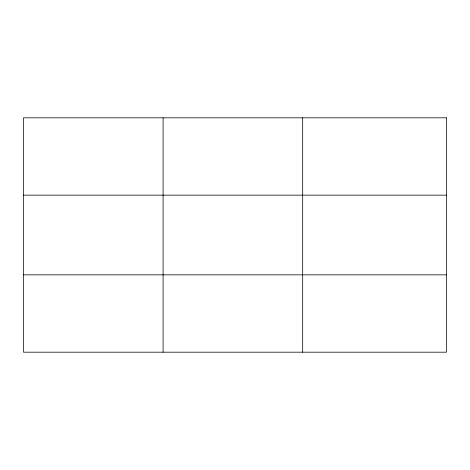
<?xml version="1.0" encoding="UTF-8"?>
<svg xmlns="http://www.w3.org/2000/svg" width="470" height="470" viewBox="0 0 470 470"><rect width="100%" height="100%" fill="white"/><g stroke="black" fill="none" stroke-linecap="round" stroke-linejoin="round"><path stroke-width="0.7" d="M163.09 352.189L163.09 117.811M302.68 352.189L302.68 117.811M23.5 195.156L446.5 195.156M23.5 274.844L446.5 274.844M446.5 117.811L23.5 117.811L23.5 352.189L446.5 352.189L446.5 117.811"/></g></svg>
